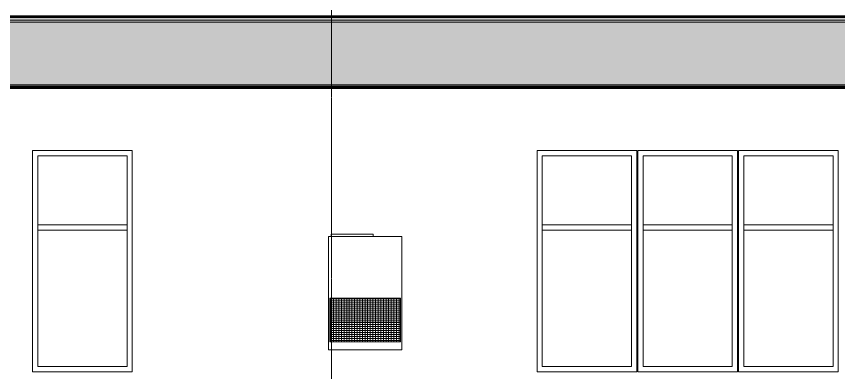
# Model space of a CAD drawing. Header units: inches. Extents: x 9661 to 16493, y -360 to 681.
# Drawn here: x 14321.3 to 14634.7, y 0.2 to 136 of the extents above; entities that cross this region are included whole.
import ezdxf

# ---------------------------------------------------------------- set-up
doc = ezdxf.new("R2010")
doc.units = ezdxf.units.IN
doc.header["$MEASUREMENT"] = 0
doc.linetypes.add('Grid Line 1_2_', pattern=[0.875, 0.5, -0.125, 0.125, -0.125])
for name, color, linetype, lineweight in [('A-FLOR-4', 8, 'Continuous', 5), ('A-FLOR-5', 251, 'Continuous', 5), ('A-FLOR-9', 192, 'Continuous', 50), ('A-FLOR-LEVL-1', 51, 'Grid Line 1_2_', 9), ('A-FLOR-MCUT', 51, 'Continuous', 13), ('A-FLOR-PATT-2', 8, 'Continuous', 9), ('A-GENM-1', 135, 'Continuous', 9), ('A-GLAZ-1', 55, 'Continuous', 13), ('A-WALL-2', 55, 'Continuous', 13), ('S-GRID-1', 1, 'Grid Line 1_2_', 9)]:
    doc.layers.add(name, color=color, linetype=linetype, lineweight=lineweight)

# ---------------------------------------------------------------- blocks, each defined once
blk = doc.blocks.new('_THE_ WINDOW _ DOOR - Window - 1st Floor-2480458-BUILDING SECTION - NORTH_SOUTH - LOOKING WEST')
at = {"layer": 'A-GLAZ-1'}
for p, q in [((3369.4, 82.87), (3403.42, 82.87)), ((3369.4, 2.5), (3369.4, 82.87)), ((3403.42, 82.87), (3403.42, 2.5)), ((3369.4, 56.5), (3369.4, 54.5)), ((3403.42, 56.5), (3369.4, 56.5)), ((3403.42, 54.5), (3403.42, 56.5)), ((3369.4, 54.5), (3403.42, 54.5)), ((3403.42, 2.5), (3369.4, 2.5))]:
    blk.add_line(p, q, dxfattribs=at)
blk = doc.blocks.new('V-Series_EWC4_SPVU_RFA_2015 - 1ST FLOOR-2484708-BUILDING SECTION - NORTH_SOUTH - LOOKING WEST')
at = {"layer": 'A-GENM-1'}
h = blk.add_hatch(dxfattribs=at)
h.set_pattern_fill('FP_74', color=256, style=0, pattern_type=2)
h.set_pattern_definition([(0, (3494.186, 19.269), (0, 0.761), []), (90, (3494.186, 19.269), (-1, 6e-17), [])])
h.paths.add_polyline_path([(3507.69, 11.94), (3507.69, 28.6), (3480.69, 28.6), (3480.69, 11.94), (3502.19, 11.94)], flags=0)
for p, q in [((3480.25, 51.56), (3480.25, 52.06)), ((3480.25, 52.06), (3508.12, 52.06)), ((3480.25, 8.94), (3480.25, 51.56)), ((3481.25, 53.06), (3497.25, 53.06)), ((3481.25, 53.06), (3481.25, 52.06)), ((3497.25, 52.06), (3497.25, 53.06)), ((3508.12, 51.56), (3508.12, 52.06)), ((3508.12, 8.94), (3508.12, 51.56)), ((3480.69, 28.6), (3480.69, 11.94)), ((3480.69, 28.6), (3507.69, 28.6)), ((3507.69, 28.6), (3507.69, 11.94)), ((3507.69, 11.94), (3480.69, 11.94)), ((3480.25, 8.94), (3508.12, 8.94))]:
    blk.add_line(p, q, dxfattribs=at)

msp = doc.modelspace()

# ---------------------------------------------------------------- hatches: boundary and pattern name
at = {"layer": 'A-FLOR-4'}
h = msp.add_hatch(color=256, dxfattribs=at)
h.paths.add_polyline_path([(13795.238, 135.625), (14812.5255, 135.6574), (14812.5255, 135.875), (13672.3755, 135.875), (13672.3755, 135.625), (13758.387, 135.625)], flags=0)
h.paths.add_polyline_path([(13036.2255, 135.625), (13480.3755, 135.625), (13480.3755, 135.875), (13423.217, 135.875), (13036.2255, 135.8684), (13036.2255, 135.6574)], flags=0)
at = {"layer": 'A-FLOR-5'}
h = msp.add_hatch(color=256, dxfattribs=at)
h.paths.add_polyline_path([(14782.526, 109.375), (14783.2505, 109.375), (14783.2505, 109.875), (13672.3755, 109.875), (13672.3755, 109.375), (14780.6555, 109.375)], flags=0)
h.paths.add_polyline_path([(13065.587, 109.375), (13476.6255, 109.375), (13476.6255, 109.875), (13065.5005, 109.875), (13065.5005, 109.375)], flags=0)
h.paths.add_polyline_path([(13480.3755, 109.375), (13480.3755, 109.875), (13480.1255, 109.8745), (13480.1255, 109.375), (13480.2755, 109.375)], flags=0)
at = {"layer": 'A-FLOR-PATT-2'}
h = msp.add_hatch(dxfattribs=at)
h.set_pattern_fill('FP_48', color=256, style=0, pattern_type=2)
h.set_pattern_definition([(0, (14217.1578, 59.024), (15.36, 3.84), [1.267, -10.253, 1.267, -10.253, -61.44]), (0, (14217.1578, 59.024), (15.36, 3.84), [-23.04, 1.267, -21.773, 1.267, -10.253, -26.88]), (0, (14217.1578, 59.024), (15.36, 3.84), [-57.6, 1.267, -6.413, 1.267, -17.933]), (120, (14222.9178, 60.944), (-11.005538, 11.38215), [1.267, -10.253, 1.267, -10.253, -61.44]), (120, (14222.9178, 60.944), (-11.005538, 11.38215), [-23.04, 1.267, -21.773, 1.267, -10.253, -26.88]), (120, (14222.9178, 60.944), (-11.005538, 11.38215), [-57.6, 1.267, -6.413, 1.267, -17.933]), (240, (14224.8378, 68.624), (-4.354462, -15.22215), [1.267, -10.253, 1.267, -10.253, -61.44]), (240, (14224.8378, 68.624), (-4.354462, -15.22215), [-23.04, 1.267, -21.773, 1.267, -10.253, -26.88]), (240, (14224.8378, 68.624), (-4.354462, -15.22215), [-57.6, 1.267, -6.413, 1.267, -17.933])])
h.paths.add_polyline_path([(14811.9005, 134.625), (14812.5255, 134.625), (14812.5255, 135.625), (13672.3755, 135.625), (13672.3755, 134.625), (14797.414, 134.625)], flags=0)
h.paths.add_polyline_path([(13036.8505, 134.625), (13480.3755, 134.625), (13480.3755, 135.625), (13036.2255, 135.625), (13036.2255, 134.625)], flags=0)
h = msp.add_hatch(dxfattribs=at)
h.set_pattern_fill('FP_49', color=256, style=0, pattern_type=2)
h.set_pattern_definition([(0, (14217.158, 59.024), (0, 4.798), []), (315, (14217.1578, 59.024), (4.798427, 0), [6.786, -6.786]), (45, (14217.1578, 59.024), (4.798427, 0), [6.786, -6.786])])
h.paths.add_polyline_path([(14818.0255, 133.875), (14818.0255, 134.625), (13672.3755, 134.625), (13672.3755, 133.875), (14814.1725, 133.875)], flags=0)
h.paths.add_polyline_path([(13030.7255, 133.875), (13480.3755, 133.875), (13480.3755, 134.625), (13030.7255, 134.625)], flags=0)
h = msp.add_hatch(dxfattribs=at)
h.set_pattern_fill('FP_50', color=256, style=0, pattern_type=2)
h.set_pattern_definition([(161.57, (14217.6378, 59.504), (-3.8399538, -1.54e-05), [0, -27.322, 3.034, 0]), (18.43, (14216.6778, 59.504), (-3.8399538, 1.54e-05), [0, -27.322, 3.034, 0]), (108.43, (14217.6378, 59.504), (1.919622, -9.6005246), [9.106, -21.25]), (71.57, (14216.6778, 59.504), (1.919622, 9.6005246), [9.106, -21.25])])
h.paths.add_polyline_path([(13054.53, 109.875), (13480.3755, 109.875), (13480.3755, 133.875), (13030.7255, 133.875), (13030.7255, 109.875)], flags=0)
h.paths.add_polyline_path([(14026.523, 109.875), (14818.0255, 109.875), (14818.0255, 133.875), (13672.3755, 133.875), (13672.3755, 109.875), (13959.489, 109.875)], flags=0)
h = msp.add_hatch(dxfattribs=at)
h.set_pattern_fill('FP_47', color=256, style=0, pattern_type=2)
h.set_pattern_definition([(0, (14217.158, 59.024), (30.72, 7.68), [1.267, -21.773, 1.267, -21.773, -122.88]), (0, (14217.158, 59.024), (30.72, 7.68), [-46.08, 1.267, -44.813, 1.267, -21.773, -53.76]), (0, (14217.158, 59.024), (30.72, 7.68), [-115.2, 1.267, -14.093, 1.267, -37.133]), (120, (14228.678, 62.864), (-22.011075, 22.7643), [1.267, -21.773, 1.267, -21.773, -122.88]), (120, (14228.678, 62.864), (-22.011075, 22.7643), [-46.08, 1.267, -44.813, 1.267, -21.773, -53.76]), (120, (14228.678, 62.864), (-22.011075, 22.7643), [-115.2, 1.267, -14.093, 1.267, -37.133]), (240, (14232.518, 78.224), (-8.708925, -30.4443), [1.267, -21.773, 1.267, -21.773, -122.88]), (240, (14232.518, 78.224), (-8.708925, -30.4443), [-46.08, 1.267, -44.813, 1.267, -21.773, -53.76]), (240, (14232.518, 78.224), (-8.708925, -30.4443), [-115.2, 1.267, -14.093, 1.267, -37.133])])
h.paths.add_polyline_path([(14780.6555, 108.75), (14783.2505, 108.7587), (14783.2505, 109.375), (13672.3755, 109.375), (13672.3755, 108.75), (14768.8005, 108.75)], flags=0)
h.paths.add_polyline_path([(13065.5005, 108.75), (13476.6255, 108.75), (13476.6255, 109.375), (13065.5005, 109.375), (13065.5005, 108.7729)], flags=0)
h.paths.add_polyline_path([(13480.3755, 108.75), (13480.3755, 109.375), (13480.1255, 109.3746), (13480.1255, 108.75), (13480.2755, 108.75)], flags=0)

# ---------------------------------------------------------------- linework, layer by layer
at = {"layer": 'A-FLOR-9'}
for p, q in [((14811.9005, 136), (13600.3755, 136)), ((13672.3755, 108.75), (14783.2505, 108.75))]:
    msp.add_line(p, q, dxfattribs=at)
at = {"layer": 'A-FLOR-LEVL-1'}
msp.add_line((12791.0002, 136), (15128.0162, 136), dxfattribs=at)
at = {"layer": 'A-FLOR-MCUT'}
for p, q in [((14812.5255, 135.875), (13600.3755, 135.875)), ((14812.5255, 135.625), (13600.3755, 135.625)), ((14812.5255, 134.625), (13672.3755, 134.625)), ((14818.0255, 133.875), (13672.3755, 133.875)), ((14791.8755, 109.875), (13672.3755, 109.875)), ((14783.2505, 109.375), (13672.3755, 109.375))]:
    msp.add_line(p, q, dxfattribs=at)
at = {"layer": 'A-WALL-2'}
for p, q in [((14327.4497, 0.5), (14327.4497, 84.875)), ((14327.4497, 84.875), (14365.4747, 84.875)), ((14365.4747, 84.875), (14365.4747, 0.5)), ((14519.763, 0.5), (14519.763, 84.875)), ((14519.763, 84.875), (14557.788, 84.875)), ((14557.788, 84.875), (14557.788, 0.5)), ((14558.163, 0.5), (14558.163, 84.875)), ((14558.163, 84.875), (14596.188, 84.875)), ((14596.188, 84.875), (14596.188, 0.5)), ((14596.563, 0.5), (14596.563, 84.875)), ((14596.563, 84.875), (14634.588, 84.875)), ((14634.588, 84.875), (14634.588, 0.5)), ((14365.4747, 0.5), (14327.4497, 0.5)), ((14557.788, 0.5), (14519.763, 0.5)), ((14596.188, 0.5), (14558.163, 0.5)), ((14634.588, 0.5), (14596.563, 0.5))]:
    msp.add_line(p, q, dxfattribs=at)
at = {"layer": 'S-GRID-1'}
msp.add_line((14441.3755, -159.8356), (14441.3755, 470.5), dxfattribs=at)

# ---------------------------------------------------------------- block references
at = {"layer": 'A-GENM-1'}
msp.add_blockref('V-Series_EWC4_SPVU_RFA_2015 - 1ST FLOOR-2484708-BUILDING SECTION - NORTH_SOUTH - LOOKING WEST', (10960.0518, 0), dxfattribs=at)
at = {"layer": 'A-GLAZ-1'}
for p in [(10960.0518, 0), (11152.3651, 0), (11190.7651, 0), (11229.1651, 0)]:
    msp.add_blockref('_THE_ WINDOW _ DOOR - Window - 1st Floor-2480458-BUILDING SECTION - NORTH_SOUTH - LOOKING WEST', p, dxfattribs=at)

doc.saveas('drawing.dxf')
